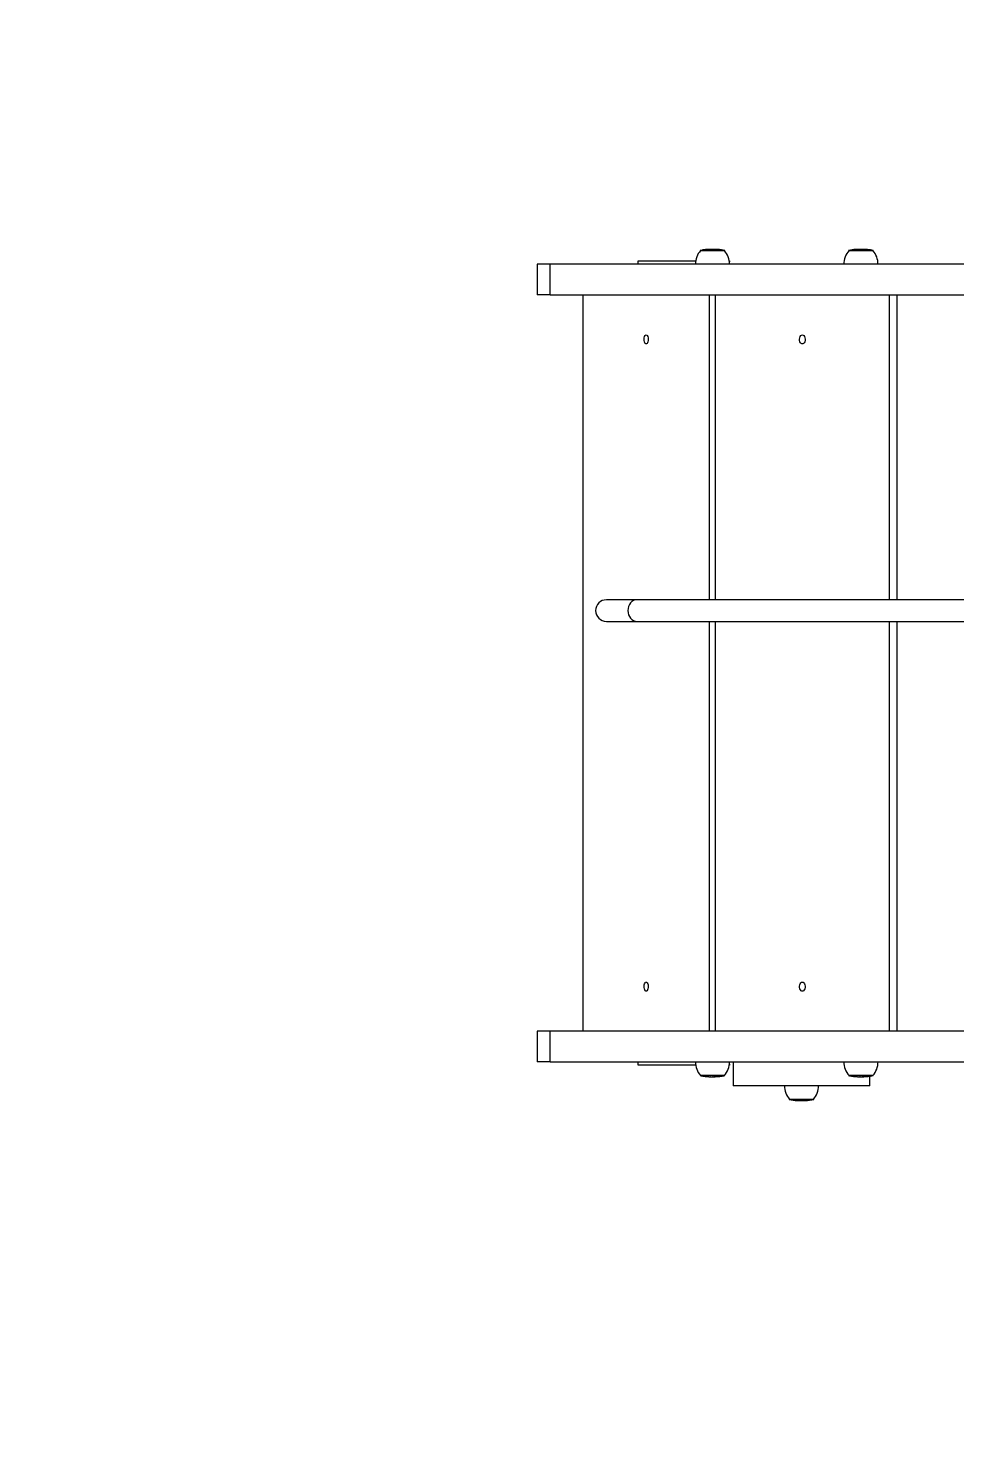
# Model space of a CAD drawing. Header units: millimetres. Extents: x -8045 to 6871, y -5915 to 5473.
# Drawn here: x -4057 to -3244, y 328 to 1571 of the extents above; entities that cross this region are included whole.
import ezdxf

# ---------------------------------------------------------------- set-up
doc = ezdxf.new("R2010")
doc.units = ezdxf.units.MM
for name, color, linetype in [('DIKOM_ОБЪЕКТ', 7, 'Continuous'), ('DIKOM_РАЗМЕР_ЗОНА', 7, 'Continuous'), ('DIKOM_РАЗМЕР_ОБЪЕКТА', 7, 'Continuous')]:
    doc.layers.add(name, color=color, linetype=linetype)
doc.styles.add('style1', font='arial.ttf', dxfattribs={"width": 0.8})
doc.dimstyles.new('1-50', dxfattribs={"dimtxt": 300, "dimasz": 200, "dimexe": 100, "dimexo": 0, "dimgap": 100, "dimtad": 1, "dimtxsty": 'style1', "dimcen": 200, "dimclrd": 7, "dimclre": 7, "dimclrt": 7, "dimadec": 1, "dimazin": 2, "dimtfac": 1, "dimtmove": 0, "dimatfit": 2, "dimfxl": 0, "dimlwd": 25, "dimlwe": 18, "dimarcsym": 0})

# ---------------------------------------------------------------- blocks, each defined once
blk = doc.blocks.new('*D10')
at = {"layer": 'Defpoints', "color": 0, "linetype": 'Continuous', "transparency": 16777216}
for p in [(-1653.8, 3474.9), (-5616.5, -3083.4), (491, -3083.4)]:
    blk.add_point(p, dxfattribs=at)
at = {"layer": 'DIKOM_РАЗМЕР_ОБЪЕКТА', "color": 7, "linetype": 'Continuous', "lineweight": 18, "transparency": 16777216}
for p, q in [((-1653.8, 3474.9), (-5716.5, 3474.9)), ((491, -3083.4), (-5716.5, -3083.4))]:
    blk.add_line(p, q, dxfattribs=at)
at = {"layer": 'DIKOM_РАЗМЕР_ОБЪЕКТА', "color": 7, "linetype": 'Continuous', "lineweight": 25, "transparency": 16777216}
blk.add_line((-5616.5, 3274.9), (-5616.5, -2883.4), dxfattribs=at)
at = {"layer": 'DIKOM_РАЗМЕР_ОБЪЕКТА', "color": 7, "linetype": 'Continuous', "transparency": 16777216}
for points in [[(-5649.8, 3274.9), (-5583.1, 3274.9), (-5616.5, 3474.9)], [(-5649.8, -2883.4), (-5583.1, -2883.4), (-5616.5, -3083.4)]]:
    blk.add_solid(points, dxfattribs=at)
at = {"layer": 'DIKOM_РАЗМЕР_ОБЪЕКТА', "color": 7, "linetype": 'Continuous', "lineweight": 15, "transparency": 16777216, "insert": (-5869.6, -1326.9), "char_height": 300, "attachment_point": 5, "rotation": 90, "style": 'style1'}
blk.add_mtext('6550', dxfattribs=at)
blk = doc.blocks.new('*D12')
at = {"layer": 'Defpoints', "color": 0, "transparency": 16777216}
for p in [(-2189.6, 5472.7), (-7595.2, -5085), (-495.6, -5085)]:
    blk.add_point(p, dxfattribs=at)
at = {"layer": 'DIKOM_РАЗМЕР_ЗОНА', "color": 7, "lineweight": 18, "transparency": 16777216}
for p, q in [((-2189.6, 5472.7), (-7695.2, 5472.7)), ((-495.6, -5085), (-7695.2, -5085))]:
    blk.add_line(p, q, dxfattribs=at)
at = {"layer": 'DIKOM_РАЗМЕР_ЗОНА', "color": 7, "lineweight": 25, "transparency": 16777216}
blk.add_line((-7595.2, 5272.7), (-7595.2, -4885), dxfattribs=at)
at = {"layer": 'DIKOM_РАЗМЕР_ЗОНА', "color": 7, "transparency": 16777216}
for points in [[(-7628.5, 5272.7), (-7561.9, 5272.7), (-7595.2, 5472.7)], [(-7628.5, -4885), (-7561.9, -4885), (-7595.2, -5085)]]:
    blk.add_solid(points, dxfattribs=at)
at = {"layer": 'DIKOM_РАЗМЕР_ЗОНА', "color": 7, "transparency": 16777216, "insert": (-7848.4, -1452.6), "char_height": 300, "attachment_point": 5, "rotation": 90, "style": 'style1'}
blk.add_mtext('10550', dxfattribs=at)

msp = doc.modelspace()

# ---------------------------------------------------------------- linework, layer by layer
at = {"layer": 'DIKOM_ОБЪЕКТ', "color": 7, "linetype": 'Continuous', "lineweight": 15}
for p, q in [((-3467.565, 1375.843), (-3457.635, 1375.843)), ((-3464.382, 1376.432), (-3464.299, 1376.447)), ((-3464.241, 1376.458), (-3464.224, 1376.454)), ((-3463.896, 1376.499), (-3463.896, 1376.507)), ((-3460.802, 1376.803), (-3460.697, 1376.819)), ((-3460.24, 1376.844), (-3460.349, 1376.829)), ((-3459.534, 1376.863), (-3459.42, 1376.876)), ((-3457.394, 1376.895), (-3458.24, 1376.895)), ((-3458.216, 1376.895), (-3458.227, 1376.895)), ((-3457.635, 1375.843), (-3445.965, 1375.843)), ((-3457.234, 1376.895), (-3457.393, 1376.895)), ((-3456.737, 1376.895), (-3456.852, 1376.895)), ((-3456.738, 1376.894), (-3456.623, 1376.895)), ((-3455.916, 1376.895), (-3456.737, 1376.895)), ((-3455.854, 1376.895), (-3455.916, 1376.895)), ((-3455.866, 1376.895), (-3455.763, 1376.894)), ((-3455.291, 1376.895), (-3455.597, 1376.895)), ((-3451.026, 1376.638), (-3451.532, 1376.707)), ((-3451.122, 1376.672), (-3450.853, 1376.648)), ((-3449.643, 1376.495), (-3450.569, 1376.586)), ((-3450.494, 1376.609), (-3450.023, 1376.546)), ((-3337.245, 1375.843), (-3328.496, 1375.843)), ((-3333.604, 1376.506), (-3333.604, 1376.507)), ((-3330.602, 1376.803), (-3330.436, 1376.814)), ((-3329.973, 1376.839), (-3330.156, 1376.829)), ((-3329.352, 1376.863), (-3329.14, 1376.873)), ((-3328.496, 1375.843), (-3315.645, 1375.843)), ((-3327.25, 1376.895), (-3327.92, 1376.895)), ((-3327.087, 1376.895), (-3327.234, 1376.895)), ((-3325.732, 1376.895), (-3326.583, 1376.895)), ((-3326.58, 1376.894), (-3326.485, 1376.895)), ((-3325.408, 1376.895), (-3325.732, 1376.895)), ((-3324.97, 1376.895), (-3325.39, 1376.895)), ((-3323.086, 1376.851), (-3323.066, 1376.852)), ((-3320.972, 1376.638), (-3321.316, 1376.726)), ((-3320.918, 1376.685), (-3320.689, 1376.648)), ((-3318.988, 1376.465), (-3320.522, 1376.586)), ((-3320.33, 1376.609), (-3319.043, 1376.471)), ((-3318.979, 1376.464), (-3318.988, 1376.465)), ((-3610.694, 1363.843), (-3610.694, 1336.843)), ((-3599.158, 1363.843), (-3610.694, 1363.843)), ((-3599.158, 1336.843), (-3599.158, 1363.843)), ((-2397.622, 1363.843), (-3599.158, 1363.843)), ((-3521.909, 1363.843), (-3521.909, 1366.843)), ((-3521.909, 1366.843), (-3471.497, 1366.843)), ((-3442.034, 1366.843), (-3441.909, 1366.843)), ((-3441.909, 1366.843), (-3441.909, 1366.002)), ((-3599.158, 1336.843), (-3610.694, 1336.843)), ((-3599.158, 1336.843), (-2397.622, 1336.843)), ((-3570.538, 1336.843), (-3570.538, 690.843)), ((-3459.392, 1069.343), (-3459.392, 1336.843)), ((-3454.271, 1336.843), (-3454.271, 1069.343)), ((-3301.496, 1069.343), (-3301.496, 1336.843)), ((-3295.113, 1336.843), (-3295.113, 1069.343)), ((-3523.161, 1069.343), (-3549.831, 1069.343)), ((-2698.94, 1069.343), (-3523.161, 1069.343)), ((-3549.831, 1050.343), (-3523.161, 1050.343)), ((-3523.161, 1050.343), (-2698.94, 1050.343)), ((-3459.392, 690.843), (-3459.392, 1050.343)), ((-3454.271, 1050.343), (-3454.271, 690.843)), ((-3301.496, 690.843), (-3301.496, 1050.343)), ((-3295.113, 1050.343), (-3295.113, 690.843)), ((-3610.694, 690.843), (-3610.694, 663.843)), ((-3599.158, 690.843), (-3610.694, 690.843)), ((-3599.158, 663.843), (-3599.158, 690.843)), ((-2397.622, 690.843), (-3599.158, 690.843)), ((-3599.158, 663.843), (-3610.694, 663.843)), ((-3599.158, 663.843), (-2397.622, 663.843)), ((-3521.909, 660.843), (-3521.909, 663.843)), ((-3471.497, 660.843), (-3521.909, 660.843)), ((-3441.909, 660.843), (-3442.034, 660.843)), ((-3441.909, 661.684), (-3441.909, 660.843)), ((-3438.631, 663.843), (-3438.631, 642.843)), ((-3445.965, 651.843), (-3467.565, 651.843)), ((-3464.299, 651.237), (-3464.401, 651.262)), ((-3463.915, 651.194), (-3463.915, 651.184)), ((-3463.915, 651.184), (-3463.843, 651.171)), ((-3460.697, 650.865), (-3460.821, 650.888)), ((-3460.368, 650.863), (-3460.241, 650.84)), ((-3459.42, 650.808), (-3459.553, 650.827)), ((-3458.204, 650.79), (-3458.37, 650.79)), ((-3458.229, 650.79), (-3457.193, 650.79)), ((-3457.112, 650.79), (-3456.048, 650.79)), ((-3456.676, 650.792), (-3457.107, 650.791)), ((-3456.048, 650.79), (-3455.734, 650.79)), ((-3455.743, 650.791), (-3455.899, 650.791)), ((-3455.705, 650.79), (-3455.291, 650.79)), ((-3452.933, 650.858), (-3452.977, 650.855)), ((-3451.976, 650.947), (-3451.99, 650.946)), ((-3451.248, 651.008), (-3451.976, 650.947)), ((-3451.779, 650.982), (-3450.755, 651.037)), ((-3450.403, 651.077), (-3449.761, 651.214)), ((-3449.549, 651.22), (-3450.023, 651.145)), ((-3449.549, 651.245), (-3449.549, 651.22)), ((-3449.539, 651.222), (-3449.549, 651.22)), ((-3449.539, 651.246), (-3449.539, 651.222)), ((-3315.645, 651.843), (-3337.245, 651.843)), ((-3334.093, 651.254), (-3334.173, 651.262)), ((-3333.649, 651.187), (-3333.649, 651.184)), ((-3330.436, 650.871), (-3330.647, 650.888)), ((-3330.201, 650.863), (-3329.973, 650.845)), ((-3329.14, 650.811), (-3329.397, 650.827)), ((-3328.937, 650.813), (-3329.065, 650.807)), ((-3327.851, 650.79), (-3328.043, 650.79)), ((-3327.879, 650.79), (-3326.951, 650.79)), ((-3326.925, 650.79), (-3325.876, 650.79)), ((-3326.563, 650.792), (-3326.923, 650.791)), ((-3325.876, 650.79), (-3325.496, 650.79)), ((-3325.496, 650.79), (-3324.97, 650.79)), ((-3322.682, 650.858), (-3322.68, 650.855)), ((-3321.876, 650.947), (-3321.889, 650.946)), ((-3321.74, 650.982), (-3320.458, 651.037)), ((-3320.352, 651.048), (-3320.623, 651.03)), ((-3320.116, 651.077), (-3319.752, 651.214)), ((-3319.48, 651.22), (-3319.902, 651.1)), ((-3319.48, 651.254), (-3319.48, 651.22)), ((-3319.47, 651.222), (-3319.48, 651.22)), ((-3319.47, 651.255), (-3319.47, 651.222)), ((-3318.631, 642.843), (-3318.631, 651.274)), ((-3318.631, 642.843), (-3438.631, 642.843)), ((-3367.831, 630.843), (-3389.431, 630.843)), ((-3383.689, 630.236), (-3383.689, 630.184)), ((-3380.35, 629.794), (-3380.678, 629.797)), ((-3380.106, 629.79), (-3379.893, 629.79)), ((-3379.881, 629.79), (-3379.853, 629.79)), ((-3379.87, 629.79), (-3379.877, 629.79)), ((-3379.829, 629.791), (-3379.864, 629.79)), ((-3379.332, 629.79), (-3378.473, 629.79)), ((-3377.394, 629.792), (-3377.99, 629.791)), ((-3377.987, 629.79), (-3377.271, 629.79)), ((-3377.271, 629.79), (-3377.163, 629.79)), ((-3377.163, 629.79), (-3377.157, 629.79)), ((-3375.759, 629.814), (-3375.357, 629.829))]:
    msp.add_line(p, q, dxfattribs=at)
at = {"layer": 'DIKOM_ОБЪЕКТ', "color": 7, "linetype": 'Continuous', "lineweight": 15, "flags": 128}
for points in [[(-3514.965, 1301.843), (-3514.441, 1301.665), (-3513.963, 1301.148), (-3513.575, 1300.337), (-3513.31, 1299.304), (-3513.192, 1298.142), (-3513.231, 1296.953), (-3513.425, 1295.843), (-3513.755, 1294.91), (-3514.193, 1294.239), (-3514.7, 1293.887), (-3515.23, 1293.887), (-3515.737, 1294.239), (-3516.175, 1294.91), (-3516.505, 1295.843), (-3516.699, 1296.953), (-3516.738, 1298.142), (-3516.62, 1299.304), (-3516.355, 1300.337), (-3515.967, 1301.148), (-3515.489, 1301.665), (-3514.965, 1301.843)], [(-3377.884, 1301.843), (-3377.163, 1301.665), (-3376.506, 1301.148), (-3375.972, 1300.337), (-3375.608, 1299.304), (-3375.446, 1298.142), (-3375.5, 1296.953), (-3375.767, 1295.843), (-3376.221, 1294.91), (-3376.823, 1294.239), (-3377.519, 1293.887), (-3378.248, 1293.887), (-3378.944, 1294.239), (-3379.546, 1294.91), (-3380, 1295.843), (-3380.267, 1296.953), (-3380.321, 1298.142), (-3380.159, 1299.304), (-3379.795, 1300.337), (-3379.26, 1301.148), (-3378.604, 1301.665), (-3377.884, 1301.843)], [(-3523.161, 1069.343), (-3524.685, 1069.16), (-3526.15, 1068.62), (-3527.5, 1067.742), (-3528.684, 1066.56), (-3529.655, 1065.121), (-3530.377, 1063.478), (-3530.822, 1061.696), (-3530.972, 1059.843)], [(-3530.972, 1059.843), (-3530.822, 1057.989), (-3530.377, 1056.207), (-3529.655, 1054.565), (-3528.684, 1053.125), (-3527.5, 1051.944), (-3526.15, 1051.066), (-3524.685, 1050.525), (-3523.161, 1050.343)], [(-3514.965, 733.843), (-3514.441, 733.665), (-3513.963, 733.148), (-3513.575, 732.337), (-3513.31, 731.304), (-3513.192, 730.142), (-3513.231, 728.953), (-3513.425, 727.843), (-3513.755, 726.91), (-3514.193, 726.239), (-3514.7, 725.887), (-3515.23, 725.887), (-3515.737, 726.239), (-3516.175, 726.91), (-3516.505, 727.843), (-3516.699, 728.953), (-3516.738, 730.142), (-3516.62, 731.304), (-3516.355, 732.337), (-3515.967, 733.148), (-3515.489, 733.665), (-3514.965, 733.843)], [(-3377.884, 733.843), (-3377.163, 733.665), (-3376.506, 733.148), (-3375.972, 732.337), (-3375.608, 731.304), (-3375.446, 730.142), (-3375.5, 728.953), (-3375.767, 727.843), (-3376.221, 726.91), (-3376.823, 726.239), (-3377.519, 725.887), (-3378.248, 725.887), (-3378.944, 726.239), (-3379.546, 726.91), (-3380, 727.843), (-3380.267, 728.953), (-3380.321, 730.142), (-3380.159, 731.304), (-3379.795, 732.337), (-3379.26, 733.148), (-3378.604, 733.665), (-3377.884, 733.843)]]:
    msp.add_lwpolyline(points, dxfattribs=at)
at = {"layer": 'DIKOM_ОБЪЕКТ', "color": 7, "linetype": 'Continuous', "lineweight": 15}
for centre, radius, start, end in [((-3453.089, 1363.683), 18.677, 139.378843, 179.509067), ((-3458.24, 1335.06), 41.836, 98.331271, 102.879622), ((-3458.24, 1335.06), 41.836, 95.033152, 97.70001), ((-3458.24, 1335.06), 41.836, 93.364492, 94.432752), ((-3458.24, 1335.06), 41.836, 91.613414, 92.73855), ((-3458.24, 1335.06), 41.836, 90, 90.988827), ((-3455.291, 1335.06), 41.836, 87.383287, 90), ((-3455.291, 1335.06), 41.836, 85.910634, 86.755211), ((-3455.291, 1335.06), 41.836, 84.844431, 85.283856), ((-3455.291, 1335.06), 41.836, 82.763064, 84.280212), ((-3455.291, 1335.06), 41.836, 81.885314, 82.238136), ((-3455.291, 1335.06), 41.836, 77.120378, 81.252933), ((-3460.442, 1363.683), 18.677, 0.490933, 40.621157), ((-3322.768, 1363.683), 18.677, 139.378843, 179.509067), ((-3327.92, 1335.06), 41.836, 98.489342, 102.879622), ((-3327.92, 1335.06), 41.836, 95.799081, 96.272076), ((-3327.92, 1335.06), 41.836, 93.446582, 94.766162), ((-3327.92, 1335.06), 41.836, 91.668721, 92.811062), ((-3327.92, 1335.06), 41.836, 90, 91.034555), ((-3324.97, 1335.06), 41.836, 87.392556, 90), ((-3324.97, 1335.06), 41.836, 85.817145, 86.770486), ((-3324.97, 1335.06), 41.836, 84.990071, 85.181532), ((-3324.97, 1335.06), 41.836, 82.238058, 84.440525), ((-3324.97, 1335.06), 41.836, 80.707496, 81.087984), ((-3324.97, 1335.06), 41.836, 77.120378, 80.707496), ((-3330.122, 1363.683), 18.677, 0.490933, 40.621157), ((-3549.831, 1059.843), 9.5, 90, 270), ((-3453.089, 664.003), 18.677, 180.490933, 220.621157), ((-3460.442, 664.003), 18.677, 319.378843, 359.509067), ((-3322.768, 664.003), 18.677, 180.490933, 220.621157), ((-3330.122, 664.003), 18.677, 319.378843, 359.509067), ((-3458.24, 692.626), 41.836, 257.120378, 261.66963), ((-3458.24, 692.626), 41.836, 262.301552, 265.091421), ((-3458.24, 692.626), 41.836, 265.755612, 266.636027), ((-3458.24, 692.626), 41.836, 267.260967, 268.384277), ((-3455.291, 692.626), 41.836, 270, 272.588895), ((-3455.291, 692.626), 41.836, 273.167575, 274.090774), ((-3455.291, 692.626), 41.836, 274.717751, 275.549258), ((-3455.291, 692.626), 41.836, 276.153984, 276.732053), ((-3455.291, 692.626), 41.836, 277.237935, 278.115796), ((-3455.291, 692.626), 41.836, 278.747399, 282.879622), ((-3327.92, 692.626), 41.836, 257.120378, 261.51107), ((-3327.92, 692.626), 41.836, 263.674057, 264.682441), ((-3327.92, 692.626), 41.836, 265.421313, 266.55366), ((-3327.92, 692.626), 41.836, 267.188173, 268.32886), ((-3324.97, 692.626), 41.836, 270, 272.499669), ((-3324.97, 692.626), 41.836, 273.131533, 274.18398), ((-3324.97, 692.626), 41.836, 274.820767, 275.967234), ((-3324.97, 692.626), 41.836, 277.058522, 277.773486), ((-3324.97, 692.626), 41.836, 279.394561, 282.879622), ((-3374.955, 643.003), 18.677, 180.490933, 220.621157), ((-3382.308, 643.003), 18.677, 319.378843, 359.509067), ((-3380.106, 671.626), 41.836, 257.120378, 266.641314), ((-3380.106, 671.626), 41.836, 268.857206, 270), ((-3377.157, 671.626), 41.836, 272.462322, 282.879622)]:
    msp.add_arc(centre, radius, start, end, dxfattribs=at)
for points, knots in [([(-3463.119, 1376.598), (-3463.325, 1376.573), (-3463.747, 1376.523), (-3464.167, 1376.463), (-3464.382, 1376.432)], [0, 0, 0, 0, 0.48939703, 1, 1, 1, 1]), ([(-3463.896, 1376.507), (-3463.766, 1376.524), (-3463.511, 1376.559), (-3463.256, 1376.589), (-3463.131, 1376.604)], [0, 0, 0, 0, 0.5101171, 1, 1, 1, 1]), ([(-3463.131, 1376.604), (-3462.974, 1376.622), (-3462.719, 1376.651), (-3462.377, 1376.687), (-3462.112, 1376.714), (-3461.892, 1376.736), (-3461.838, 1376.74), (-3461.805, 1376.742)], [0, 0, 0, 0, 0.23444494, 0.38071506, 0.5273859, 0.71761722, 1, 1, 1, 1]), ([(-3461.474, 1376.768), (-3461.5, 1376.767), (-3461.553, 1376.764), (-3461.795, 1376.74), (-3462.121, 1376.707), (-3462.577, 1376.659), (-3462.921, 1376.62), (-3463.119, 1376.598)], [0, 0, 0, 0, 0.17831432, 0.37490484, 0.53636104, 0.73437042, 1, 1, 1, 1]), ([(-3460.349, 1376.829), (-3460.429, 1376.825), (-3460.58, 1376.817), (-3460.731, 1376.808), (-3460.802, 1376.803)], [0, 0, 0, 0, 0.52466198, 1, 1, 1, 1]), ([(-3459.081, 1376.876), (-3459.159, 1376.874), (-3459.31, 1376.87), (-3459.461, 1376.866), (-3459.534, 1376.863)], [0, 0, 0, 0, 0.51628346, 1, 1, 1, 1]), ([(-3458.982, 1376.888), (-3458.999, 1376.888), (-3459.032, 1376.886), (-3459.064, 1376.879), (-3459.081, 1376.876)], [0, 0, 0, 0, 0.50205456, 1, 1, 1, 1]), ([(-3456.623, 1376.895), (-3456.713, 1376.895), (-3456.815, 1376.895), (-3457.019, 1376.895), (-3457.133, 1376.895), (-3457.234, 1376.895)], [0, 0, 0, 0, 0.44366616, 0.50019775, 1, 1, 1, 1]), ([(-3454.732, 1376.876), (-3454.962, 1376.881), (-3455.361, 1376.89), (-3455.764, 1376.896), (-3455.893, 1376.895), (-3455.931, 1376.895)], [0, 0, 0, 0, 0.49025726, 0.85092199, 1, 1, 1, 1]), ([(-3455.755, 1376.894), (-3455.7, 1376.895), (-3455.59, 1376.896), (-3455.285, 1376.893), (-3454.971, 1376.888), (-3454.775, 1376.884), (-3454.703, 1376.882)], [0, 0, 0, 0, 0.28963406, 0.5802064, 0.84602709, 1, 1, 1, 1]), ([(-3452.915, 1376.827), (-3452.962, 1376.828), (-3453.04, 1376.83), (-3453.451, 1376.841), (-3453.915, 1376.854), (-3454.369, 1376.867), (-3454.638, 1376.874), (-3454.732, 1376.876)], [0, 0, 0, 0, 0.30328211, 0.50417456, 0.70518259, 0.89818054, 1, 1, 1, 1]), ([(-3454.703, 1376.882), (-3454.523, 1376.878), (-3454.215, 1376.871), (-3453.834, 1376.861), (-3453.56, 1376.855), (-3453.412, 1376.852), (-3453.381, 1376.851), (-3453.368, 1376.851)], [0, 0, 0, 0, 0.25605081, 0.43704259, 0.61782098, 0.84350271, 1, 1, 1, 1]), ([(-3452.466, 1376.768), (-3452.419, 1376.779), (-3452.325, 1376.802), (-3452.231, 1376.775), (-3452.184, 1376.761)], [0, 0, 0, 0, 0.50007375, 1, 1, 1, 1]), ([(-3452.013, 1376.732), (-3452.085, 1376.738), (-3452.236, 1376.751), (-3452.387, 1376.762), (-3452.466, 1376.768)], [0, 0, 0, 0, 0.47723823, 1, 1, 1, 1]), ([(-3451.85, 1376.749), (-3451.864, 1376.752), (-3451.919, 1376.761), (-3451.973, 1376.744), (-3452.013, 1376.732)], [0, 0, 0, 0, 0.26661471, 1, 1, 1, 1]), ([(-3450.569, 1376.586), (-3450.645, 1376.595), (-3450.798, 1376.612), (-3450.95, 1376.629), (-3451.026, 1376.638)], [0, 0, 0, 0, 0.5017042, 1, 1, 1, 1]), ([(-3450.853, 1376.648), (-3450.832, 1376.644), (-3450.799, 1376.638), (-3450.759, 1376.629), (-3450.743, 1376.625), (-3450.735, 1376.623)], [0, 0, 0, 0, 0.49966212, 0.74974952, 1, 1, 1, 1]), ([(-3450.735, 1376.623), (-3450.734, 1376.622), (-3450.731, 1376.622), (-3450.728, 1376.622), (-3450.726, 1376.622)], [0, 0, 0, 0, 0.5268029, 1, 1, 1, 1]), ([(-3450.726, 1376.622), (-3450.688, 1376.62), (-3450.631, 1376.617), (-3450.553, 1376.613), (-3450.514, 1376.61), (-3450.494, 1376.609)], [0, 0, 0, 0, 0.49999642, 0.75004972, 1, 1, 1, 1]), ([(-3449.566, 1376.454), (-3449.527, 1376.467), (-3449.467, 1376.487), (-3449.408, 1376.475), (-3449.387, 1376.471)], [0, 0, 0, 0, 0.65752479, 1, 1, 1, 1]), ([(-3449.113, 1376.387), (-3449.198, 1376.4), (-3449.349, 1376.423), (-3449.5, 1376.445), (-3449.566, 1376.454)], [0, 0, 0, 0, 0.56307163, 1, 1, 1, 1]), ([(-3448.931, 1376.403), (-3448.945, 1376.407), (-3449.005, 1376.424), (-3449.066, 1376.403), (-3449.113, 1376.387)], [0, 0, 0, 0, 0.22738892, 1, 1, 1, 1]), ([(-3332.884, 1376.598), (-3333.087, 1376.573), (-3333.502, 1376.523), (-3333.916, 1376.463), (-3334.128, 1376.432)], [0, 0, 0, 0, 0.48943503, 1, 1, 1, 1]), ([(-3333.604, 1376.507), (-3333.476, 1376.524), (-3333.224, 1376.558), (-3332.973, 1376.589), (-3332.85, 1376.604)], [0, 0, 0, 0, 0.51041037, 1, 1, 1, 1]), ([(-3331.396, 1376.75), (-3331.447, 1376.746), (-3331.571, 1376.736), (-3331.882, 1376.706), (-3332.345, 1376.66), (-3332.688, 1376.621), (-3332.884, 1376.598)], [0, 0, 0, 0, 0.14923657, 0.36899473, 0.63859255, 1, 1, 1, 1]), ([(-3332.85, 1376.604), (-3332.695, 1376.622), (-3332.443, 1376.651), (-3332.095, 1376.687), (-3331.858, 1376.71), (-3331.765, 1376.717), (-3331.728, 1376.72)], [0, 0, 0, 0, 0.37791817, 0.61402572, 0.8503466, 1, 1, 1, 1]), ([(-3330.156, 1376.829), (-3330.234, 1376.825), (-3330.383, 1376.817), (-3330.531, 1376.808), (-3330.602, 1376.803)], [0, 0, 0, 0, 0.5244809, 1, 1, 1, 1]), ([(-3328.906, 1376.876), (-3328.983, 1376.874), (-3329.132, 1376.87), (-3329.28, 1376.866), (-3329.352, 1376.863)], [0, 0, 0, 0, 0.51598865, 1, 1, 1, 1]), ([(-3328.673, 1376.888), (-3328.712, 1376.888), (-3328.79, 1376.886), (-3328.867, 1376.879), (-3328.906, 1376.876)], [0, 0, 0, 0, 0.50201577, 1, 1, 1, 1]), ([(-3326.485, 1376.895), (-3326.574, 1376.895), (-3326.675, 1376.895), (-3326.875, 1376.895), (-3326.987, 1376.895), (-3327.087, 1376.895)], [0, 0, 0, 0, 0.44339184, 0.5000094, 1, 1, 1, 1]), ([(-3324.627, 1376.876), (-3324.851, 1376.881), (-3325.241, 1376.89), (-3325.609, 1376.896), (-3325.715, 1376.895), (-3325.745, 1376.895)], [0, 0, 0, 0, 0.49078603, 0.85187513, 1, 1, 1, 1]), ([(-3325.51, 1376.894), (-3325.469, 1376.895), (-3325.387, 1376.896), (-3325.114, 1376.893), (-3324.817, 1376.888), (-3324.625, 1376.884), (-3324.554, 1376.882)], [0, 0, 0, 0, 0.28965723, 0.58017618, 0.84609342, 1, 1, 1, 1]), ([(-3322.639, 1376.827), (-3322.717, 1376.828), (-3322.845, 1376.83), (-3323.312, 1376.841), (-3323.806, 1376.854), (-3324.268, 1376.867), (-3324.535, 1376.874), (-3324.627, 1376.876)], [0, 0, 0, 0, 0.3033085, 0.50424595, 0.70520332, 0.89818738, 1, 1, 1, 1]), ([(-3324.554, 1376.882), (-3324.375, 1376.878), (-3324.068, 1376.871), (-3323.665, 1376.861), (-3323.358, 1376.855), (-3323.171, 1376.852), (-3323.11, 1376.851), (-3323.086, 1376.851)], [0, 0, 0, 0, 0.25609748, 0.43704532, 0.6178218, 0.84352891, 1, 1, 1, 1]), ([(-3322.709, 1376.833), (-3322.658, 1376.831), (-3322.558, 1376.827), (-3322.612, 1376.827), (-3322.639, 1376.827)], [0, 0, 0, 0, 0.50005475, 1, 1, 1, 1]), ([(-3322.391, 1376.768), (-3322.28, 1376.781), (-3322.122, 1376.8), (-3321.965, 1376.783), (-3321.918, 1376.777)], [0, 0, 0, 0, 0.70265755, 1, 1, 1, 1]), ([(-3321.944, 1376.732), (-3322.015, 1376.738), (-3322.164, 1376.751), (-3322.313, 1376.762), (-3322.391, 1376.768)], [0, 0, 0, 0, 0.47715737, 1, 1, 1, 1]), ([(-3321.455, 1376.744), (-3321.524, 1376.749), (-3321.687, 1376.762), (-3321.85, 1376.743), (-3321.944, 1376.732)], [0, 0, 0, 0, 0.42304881, 1, 1, 1, 1]), ([(-3320.522, 1376.586), (-3320.597, 1376.595), (-3320.747, 1376.612), (-3320.897, 1376.629), (-3320.972, 1376.638)], [0, 0, 0, 0, 0.50146786, 1, 1, 1, 1]), ([(-3320.689, 1376.648), (-3320.677, 1376.644), (-3320.659, 1376.638), (-3320.639, 1376.629), (-3320.633, 1376.625), (-3320.63, 1376.623)], [0, 0, 0, 0, 0.49976985, 0.74978696, 1, 1, 1, 1]), ([(-3320.63, 1376.623), (-3320.628, 1376.622), (-3320.625, 1376.622), (-3320.622, 1376.622), (-3320.621, 1376.622)], [0, 0, 0, 0, 0.55195377, 1, 1, 1, 1]), ([(-3320.621, 1376.622), (-3320.573, 1376.62), (-3320.501, 1376.617), (-3320.404, 1376.613), (-3320.355, 1376.61), (-3320.33, 1376.609)], [0, 0, 0, 0, 0.49999604, 0.74996593, 1, 1, 1, 1]), ([(-3319.534, 1376.454), (-3319.442, 1376.466), (-3319.256, 1376.49), (-3319.071, 1376.473), (-3318.979, 1376.464)], [0, 0, 0, 0, 0.5001911, 1, 1, 1, 1]), ([(-3319.088, 1376.387), (-3319.172, 1376.4), (-3319.32, 1376.423), (-3319.469, 1376.445), (-3319.534, 1376.454)], [0, 0, 0, 0, 0.56324039, 1, 1, 1, 1]), ([(-3318.492, 1376.386), (-3318.58, 1376.398), (-3318.779, 1376.427), (-3318.977, 1376.401), (-3319.088, 1376.387)], [0, 0, 0, 0, 0.4431956, 1, 1, 1, 1]), ([(-3464.401, 651.262), (-3464.194, 651.232), (-3463.791, 651.174), (-3463.387, 651.125), (-3463.19, 651.101)], [0, 0, 0, 0, 0.51229145, 1, 1, 1, 1]), ([(-3463.164, 651.089), (-3463.287, 651.104), (-3463.537, 651.134), (-3463.787, 651.167), (-3463.915, 651.184)], [0, 0, 0, 0, 0.48842903, 1, 1, 1, 1]), ([(-3463.19, 651.101), (-3462.989, 651.078), (-3462.656, 651.04), (-3462.199, 650.992), (-3461.836, 650.953), (-3461.554, 650.924), (-3461.404, 650.909), (-3461.373, 650.908), (-3461.362, 650.907)], [0, 0, 0, 0, 0.21665694, 0.35880527, 0.50095193, 0.68799516, 0.88068534, 1, 1, 1, 1]), ([(-3461.816, 650.944), (-3461.839, 650.945), (-3461.877, 650.948), (-3462.081, 650.97), (-3462.306, 650.994), (-3462.602, 651.026), (-3462.897, 651.058), (-3463.092, 651.081), (-3463.164, 651.089)], [0, 0, 0, 0, 0.27867414, 0.44663101, 0.58319292, 0.72041925, 0.89549802, 1, 1, 1, 1]), ([(-3460.821, 650.888), (-3460.75, 650.884), (-3460.599, 650.875), (-3460.448, 650.867), (-3460.368, 650.863)], [0, 0, 0, 0, 0.47586642, 1, 1, 1, 1]), ([(-3459.553, 650.827), (-3459.48, 650.825), (-3459.329, 650.82), (-3459.178, 650.816), (-3459.1, 650.814)], [0, 0, 0, 0, 0.48371178, 1, 1, 1, 1]), ([(-3459.1, 650.814), (-3459.077, 650.809), (-3459.032, 650.799), (-3458.987, 650.797), (-3458.965, 650.796)], [0, 0, 0, 0, 0.49848903, 1, 1, 1, 1]), ([(-3458.965, 650.796), (-3458.471, 650.793), (-3457.921, 650.788), (-3457.371, 650.792), (-3457.314, 650.792)], [0, 0, 0, 0, 0.89689771, 1, 1, 1, 1]), ([(-3457.314, 650.792), (-3457.208, 650.792), (-3456.995, 650.792), (-3456.782, 650.792), (-3456.676, 650.792)], [0, 0, 0, 0, 0.5000002, 1, 1, 1, 1]), ([(-3456.058, 650.791), (-3455.959, 650.791), (-3455.762, 650.792), (-3455.283, 650.801), (-3454.93, 650.81), (-3454.751, 650.814)], [0, 0, 0, 0, 0.33329092, 0.66203611, 1, 1, 1, 1]), ([(-3454.713, 650.807), (-3454.864, 650.803), (-3455.144, 650.797), (-3455.487, 650.791), (-3455.723, 650.79), (-3455.782, 650.791), (-3455.81, 650.791)], [0, 0, 0, 0, 0.28681925, 0.52893197, 0.77117826, 1, 1, 1, 1]), ([(-3454.751, 650.814), (-3454.541, 650.82), (-3454.157, 650.83), (-3453.648, 650.844), (-3453.262, 650.854), (-3453.008, 650.858), (-3452.958, 650.858), (-3452.933, 650.858)], [0, 0, 0, 0, 0.2252796, 0.41292714, 0.60006175, 0.80006948, 1, 1, 1, 1]), ([(-3453.386, 650.835), (-3453.416, 650.835), (-3453.466, 650.835), (-3453.734, 650.83), (-3454.059, 650.823), (-3454.406, 650.814), (-3454.627, 650.809), (-3454.713, 650.807)], [0, 0, 0, 0, 0.30185253, 0.49136361, 0.68109973, 0.87634366, 1, 1, 1, 1]), ([(-3453.399, 650.833), (-3453.394, 650.833), (-3453.362, 650.834), (-3453.375, 650.834), (-3453.386, 650.835)], [0, 0, 0, 0, 0.16629384, 1, 1, 1, 1]), ([(-3452.485, 650.924), (-3452.364, 650.933), (-3452.129, 650.951), (-3451.894, 650.972), (-3451.779, 650.982)], [0, 0, 0, 0, 0.51316946, 1, 1, 1, 1]), ([(-3452.306, 650.902), (-3452.318, 650.899), (-3452.378, 650.888), (-3452.438, 650.908), (-3452.485, 650.924)], [0, 0, 0, 0, 0.21465616, 1, 1, 1, 1]), ([(-3449.761, 651.214), (-3449.665, 651.228), (-3449.456, 651.257), (-3449.246, 651.289), (-3449.132, 651.307)], [0, 0, 0, 0, 0.45593071, 1, 1, 1, 1]), ([(-3449.387, 651.213), (-3449.398, 651.21), (-3449.449, 651.197), (-3449.5, 651.211), (-3449.539, 651.222)], [0, 0, 0, 0, 0.22603364, 1, 1, 1, 1]), ([(-3449.132, 651.307), (-3449.085, 651.288), (-3449.018, 651.262), (-3448.951, 651.279), (-3448.931, 651.284)], [0, 0, 0, 0, 0.70032712, 1, 1, 1, 1]), ([(-3334.173, 651.262), (-3333.969, 651.232), (-3333.572, 651.174), (-3333.174, 651.125), (-3332.98, 651.101)], [0, 0, 0, 0, 0.51226971, 1, 1, 1, 1]), ([(-3332.909, 651.089), (-3333.03, 651.104), (-3333.276, 651.134), (-3333.523, 651.167), (-3333.649, 651.184)], [0, 0, 0, 0, 0.48842075, 1, 1, 1, 1]), ([(-3332.98, 651.101), (-3332.782, 651.078), (-3332.455, 651.04), (-3331.985, 650.991), (-3331.603, 650.954), (-3331.355, 650.931), (-3331.273, 650.925), (-3331.261, 650.924)], [0, 0, 0, 0, 0.30190563, 0.50001102, 0.69817608, 0.95879046, 1, 1, 1, 1]), ([(-3331.578, 650.952), (-3331.589, 650.953), (-3331.632, 650.955), (-3331.8, 650.97), (-3332.043, 650.994), (-3332.353, 651.026), (-3332.646, 651.058), (-3332.838, 651.081), (-3332.909, 651.089)], [0, 0, 0, 0, 0.07492235, 0.2903092, 0.46549925, 0.64151935, 0.86603914, 1, 1, 1, 1]), ([(-3330.647, 650.888), (-3330.576, 650.884), (-3330.427, 650.875), (-3330.278, 650.867), (-3330.201, 650.863)], [0, 0, 0, 0, 0.47603454, 1, 1, 1, 1]), ([(-3329.397, 650.827), (-3329.325, 650.825), (-3329.177, 650.82), (-3329.028, 650.816), (-3328.951, 650.814)], [0, 0, 0, 0, 0.48349721, 1, 1, 1, 1]), ([(-3328.951, 650.814), (-3328.898, 650.809), (-3328.792, 650.799), (-3328.686, 650.797), (-3328.633, 650.796)], [0, 0, 0, 0, 0.49848672, 1, 1, 1, 1]), ([(-3328.633, 650.796), (-3328.202, 650.793), (-3327.722, 650.788), (-3327.241, 650.792), (-3327.192, 650.792)], [0, 0, 0, 0, 0.89685035, 1, 1, 1, 1]), ([(-3327.192, 650.792), (-3327.087, 650.792), (-3326.878, 650.792), (-3326.668, 650.792), (-3326.563, 650.792)], [0, 0, 0, 0, 0.49981728, 1, 1, 1, 1]), ([(-3325.878, 650.791), (-3325.798, 650.791), (-3325.636, 650.792), (-3325.192, 650.801), (-3324.847, 650.81), (-3324.672, 650.814)], [0, 0, 0, 0, 0.32974141, 0.66022915, 1, 1, 1, 1]), ([(-3324.589, 650.807), (-3324.737, 650.803), (-3325.009, 650.797), (-3325.328, 650.791), (-3325.517, 650.79), (-3325.584, 650.791), (-3325.568, 650.791), (-3325.564, 650.792)], [0, 0, 0, 0, 0.26919783, 0.49629597, 0.72344167, 0.93809299, 1, 1, 1, 1]), ([(-3324.672, 650.814), (-3324.464, 650.82), (-3324.082, 650.83), (-3323.548, 650.844), (-3323.124, 650.854), (-3322.818, 650.858), (-3322.727, 650.858), (-3322.682, 650.858)], [0, 0, 0, 0, 0.22528398, 0.41294057, 0.60009411, 0.80006735, 1, 1, 1, 1]), ([(-3323.129, 650.835), (-3323.182, 650.835), (-3323.269, 650.835), (-3323.58, 650.83), (-3323.93, 650.823), (-3324.285, 650.814), (-3324.504, 650.809), (-3324.589, 650.807)], [0, 0, 0, 0, 0.30187343, 0.4914129, 0.68113466, 0.87642103, 1, 1, 1, 1]), ([(-3323.144, 650.83), (-3323.116, 650.831), (-3323.069, 650.834), (-3323.111, 650.834), (-3323.129, 650.835)], [0, 0, 0, 0, 0.57362744, 1, 1, 1, 1]), ([(-3322.435, 650.924), (-3322.316, 650.933), (-3322.085, 650.951), (-3321.853, 650.972), (-3321.74, 650.982)], [0, 0, 0, 0, 0.5132026, 1, 1, 1, 1]), ([(-3321.918, 650.908), (-3321.979, 650.902), (-3322.152, 650.886), (-3322.325, 650.909), (-3322.435, 650.924)], [0, 0, 0, 0, 0.35834527, 1, 1, 1, 1]), ([(-3320.458, 651.037), (-3320.413, 651.041), (-3320.347, 651.047), (-3320.261, 651.056), (-3320.222, 651.061), (-3320.202, 651.063)], [0, 0, 0, 0, 0.49973929, 0.74981666, 1, 1, 1, 1]), ([(-3320.202, 651.063), (-3320.201, 651.063), (-3320.198, 651.063), (-3320.195, 651.064), (-3320.193, 651.064)], [0, 0, 0, 0, 0.55263914, 1, 1, 1, 1]), ([(-3320.193, 651.064), (-3320.181, 651.065), (-3320.162, 651.068), (-3320.136, 651.073), (-3320.122, 651.075), (-3320.116, 651.077)], [0, 0, 0, 0, 0.50000015, 0.74998659, 1, 1, 1, 1]), ([(-3319.752, 651.214), (-3319.658, 651.228), (-3319.452, 651.257), (-3319.245, 651.289), (-3319.133, 651.307)], [0, 0, 0, 0, 0.45601904, 1, 1, 1, 1]), ([(-3318.915, 651.231), (-3319.007, 651.219), (-3319.193, 651.195), (-3319.378, 651.213), (-3319.47, 651.222)], [0, 0, 0, 0, 0.50019092, 1, 1, 1, 1]), ([(-3319.133, 651.307), (-3319.022, 651.29), (-3318.801, 651.257), (-3318.579, 651.285), (-3318.468, 651.299)], [0, 0, 0, 0, 0.5001666, 1, 1, 1, 1]), ([(-3318.468, 651.299), (-3318.552, 651.286), (-3318.701, 651.263), (-3318.85, 651.241), (-3318.915, 651.231)], [0, 0, 0, 0, 0.56272587, 1, 1, 1, 1]), ([(-3385.783, 630.254), (-3385.459, 630.24), (-3384.811, 630.213), (-3384.164, 630.245), (-3383.84, 630.262)], [0, 0, 0, 0, 0.49989058, 1, 1, 1, 1]), ([(-3384.729, 630.087), (-3384.901, 630.112), (-3385.253, 630.163), (-3385.604, 630.223), (-3385.783, 630.254)], [0, 0, 0, 0, 0.48936009, 1, 1, 1, 1]), ([(-3383.689, 630.184), (-3383.937, 630.175), (-3384.433, 630.156), (-3384.93, 630.171), (-3385.178, 630.178)], [0, 0, 0, 0, 0.50006995, 1, 1, 1, 1]), ([(-3385.178, 630.178), (-3385.069, 630.161), (-3384.857, 630.127), (-3384.644, 630.097), (-3384.539, 630.082)], [0, 0, 0, 0, 0.51019033, 1, 1, 1, 1]), ([(-3382.381, 629.907), (-3382.576, 629.91), (-3382.863, 629.913), (-3383.384, 629.945), (-3383.799, 629.979), (-3384.263, 630.026), (-3384.56, 630.065), (-3384.729, 630.087)], [0, 0, 0, 0, 0.3342699, 0.49352885, 0.6243686, 0.78482837, 1, 1, 1, 1]), ([(-3384.539, 630.082), (-3384.408, 630.064), (-3384.195, 630.035), (-3383.845, 629.998), (-3383.519, 629.971), (-3383.153, 629.949), (-3382.911, 629.944), (-3382.779, 629.944), (-3382.754, 629.944)], [0, 0, 0, 0, 0.21966774, 0.35685567, 0.49430845, 0.67265067, 0.93737043, 1, 1, 1, 1]), ([(-3383.84, 630.262), (-3383.667, 630.232), (-3383.331, 630.174), (-3382.994, 630.125), (-3382.83, 630.101)], [0, 0, 0, 0, 0.51219944, 1, 1, 1, 1]), ([(-3383.063, 630.089), (-3383.165, 630.104), (-3383.374, 630.134), (-3383.582, 630.167), (-3383.689, 630.184)], [0, 0, 0, 0, 0.48834555, 1, 1, 1, 1]), ([(-3382.754, 629.944), (-3382.65, 629.946), (-3382.484, 629.948), (-3382.42, 629.97), (-3382.459, 629.994), (-3382.614, 630.026), (-3382.842, 630.058), (-3383.003, 630.081), (-3383.063, 630.089)], [0, 0, 0, 0, 0.27868601, 0.44664725, 0.58315889, 0.72046874, 0.89552066, 1, 1, 1, 1]), ([(-3382.83, 630.101), (-3382.661, 630.078), (-3382.382, 630.04), (-3382.105, 629.992), (-3381.993, 629.961), (-3382.011, 629.95), (-3382.016, 629.947)], [0, 0, 0, 0, 0.38142426, 0.63167384, 0.88193238, 1, 1, 1, 1]), ([(-3382.796, 629.882), (-3382.472, 629.871), (-3381.825, 629.85), (-3381.177, 629.876), (-3380.853, 629.888)], [0, 0, 0, 0, 0.50009615, 1, 1, 1, 1]), ([(-3382.418, 629.856), (-3382.485, 629.861), (-3382.61, 629.869), (-3382.736, 629.878), (-3382.796, 629.882)], [0, 0, 0, 0, 0.52430498, 1, 1, 1, 1]), ([(-3380.475, 629.863), (-3380.799, 629.851), (-3381.447, 629.827), (-3382.094, 629.846), (-3382.418, 629.856)], [0, 0, 0, 0, 0.49988348, 1, 1, 1, 1]), ([(-3382.031, 629.927), (-3382.081, 629.92), (-3382.163, 629.909), (-3382.321, 629.908), (-3382.381, 629.907)], [0, 0, 0, 0, 0.61760125, 1, 1, 1, 1]), ([(-3381.738, 629.822), (-3381.414, 629.814), (-3380.766, 629.798), (-3380.118, 629.817), (-3379.795, 629.827)], [0, 0, 0, 0, 0.50011262, 1, 1, 1, 1]), ([(-3381.36, 629.809), (-3381.425, 629.811), (-3381.551, 629.815), (-3381.677, 629.82), (-3381.738, 629.822)], [0, 0, 0, 0, 0.51578538, 1, 1, 1, 1]), ([(-3380.678, 629.797), (-3380.793, 629.798), (-3381.02, 629.8), (-3381.247, 629.806), (-3381.36, 629.809)], [0, 0, 0, 0, 0.50206294, 1, 1, 1, 1]), ([(-3380.853, 629.888), (-3380.793, 629.884), (-3380.667, 629.875), (-3380.541, 629.867), (-3380.475, 629.863)], [0, 0, 0, 0, 0.47614268, 1, 1, 1, 1]), ([(-3379.417, 629.814), (-3379.571, 629.809), (-3379.881, 629.799), (-3380.191, 629.797), (-3380.346, 629.796)], [0, 0, 0, 0, 0.49848627, 1, 1, 1, 1]), ([(-3380.346, 629.796), (-3379.623, 629.793), (-3378.816, 629.788), (-3378.009, 629.792), (-3377.926, 629.792)], [0, 0, 0, 0, 0.89685915, 1, 1, 1, 1]), ([(-3379.795, 629.827), (-3379.734, 629.825), (-3379.608, 629.82), (-3379.482, 629.816), (-3379.417, 629.814)], [0, 0, 0, 0, 0.48367066, 1, 1, 1, 1]), ([(-3377.926, 629.792), (-3377.838, 629.792), (-3377.66, 629.792), (-3377.483, 629.792), (-3377.394, 629.792)], [0, 0, 0, 0, 0.49966443, 1, 1, 1, 1]), ([(-3377.283, 629.791), (-3377.114, 629.791), (-3376.776, 629.792), (-3376.227, 629.801), (-3375.917, 629.81), (-3375.759, 629.814)], [0, 0, 0, 0, 0.33183836, 0.66136642, 1, 1, 1, 1]), ([(-3375.982, 629.807), (-3376.116, 629.803), (-3376.364, 629.797), (-3376.777, 629.792), (-3377.054, 629.79), (-3377.17, 629.79), (-3377.18, 629.79)], [0, 0, 0, 0, 0.36079819, 0.66534559, 0.96983517, 1, 1, 1, 1]), ([(-3375.602, 629.82), (-3375.657, 629.818), (-3375.756, 629.813), (-3375.912, 629.809), (-3375.982, 629.807)], [0, 0, 0, 0, 0.54876289, 1, 1, 1, 1])]:
    msp.add_open_spline(points, degree=3, knots=knots, dxfattribs=at)

# ---------------------------------------------------------------- dimensions: what is measured, and where the dimension line sits
at = {"layer": 'DIKOM_РАЗМЕР_ЗОНА'}
dim = msp.add_linear_dim(base=(-7595.212, -5084.969), p1=(-2189.606, 5472.652), p2=(-495.584, -5084.969), angle=90, text='10550', dimstyle='1-50', dxfattribs=at)
dim.commit()
dim.dimension.update_dxf_attribs({"geometry": '*D12', "text_midpoint": (-7595.212, -1452.593), "dimtype": 160})
at = {"layer": 'DIKOM_РАЗМЕР_ОБЪЕКТА', "color": 7, "linetype": 'Continuous', "lineweight": 15}
dim = msp.add_linear_dim(base=(-5616.456, -3083.398), p1=(-1653.813, 3474.95), p2=(491.015, -3083.398), angle=90, text='6550', dimstyle='1-50', dxfattribs=at)
dim.commit()
dim.dimension.update_dxf_attribs({"geometry": '*D10', "text_midpoint": (-5616.456, -1326.858), "dimtype": 160})

doc.saveas('drawing.dxf')
